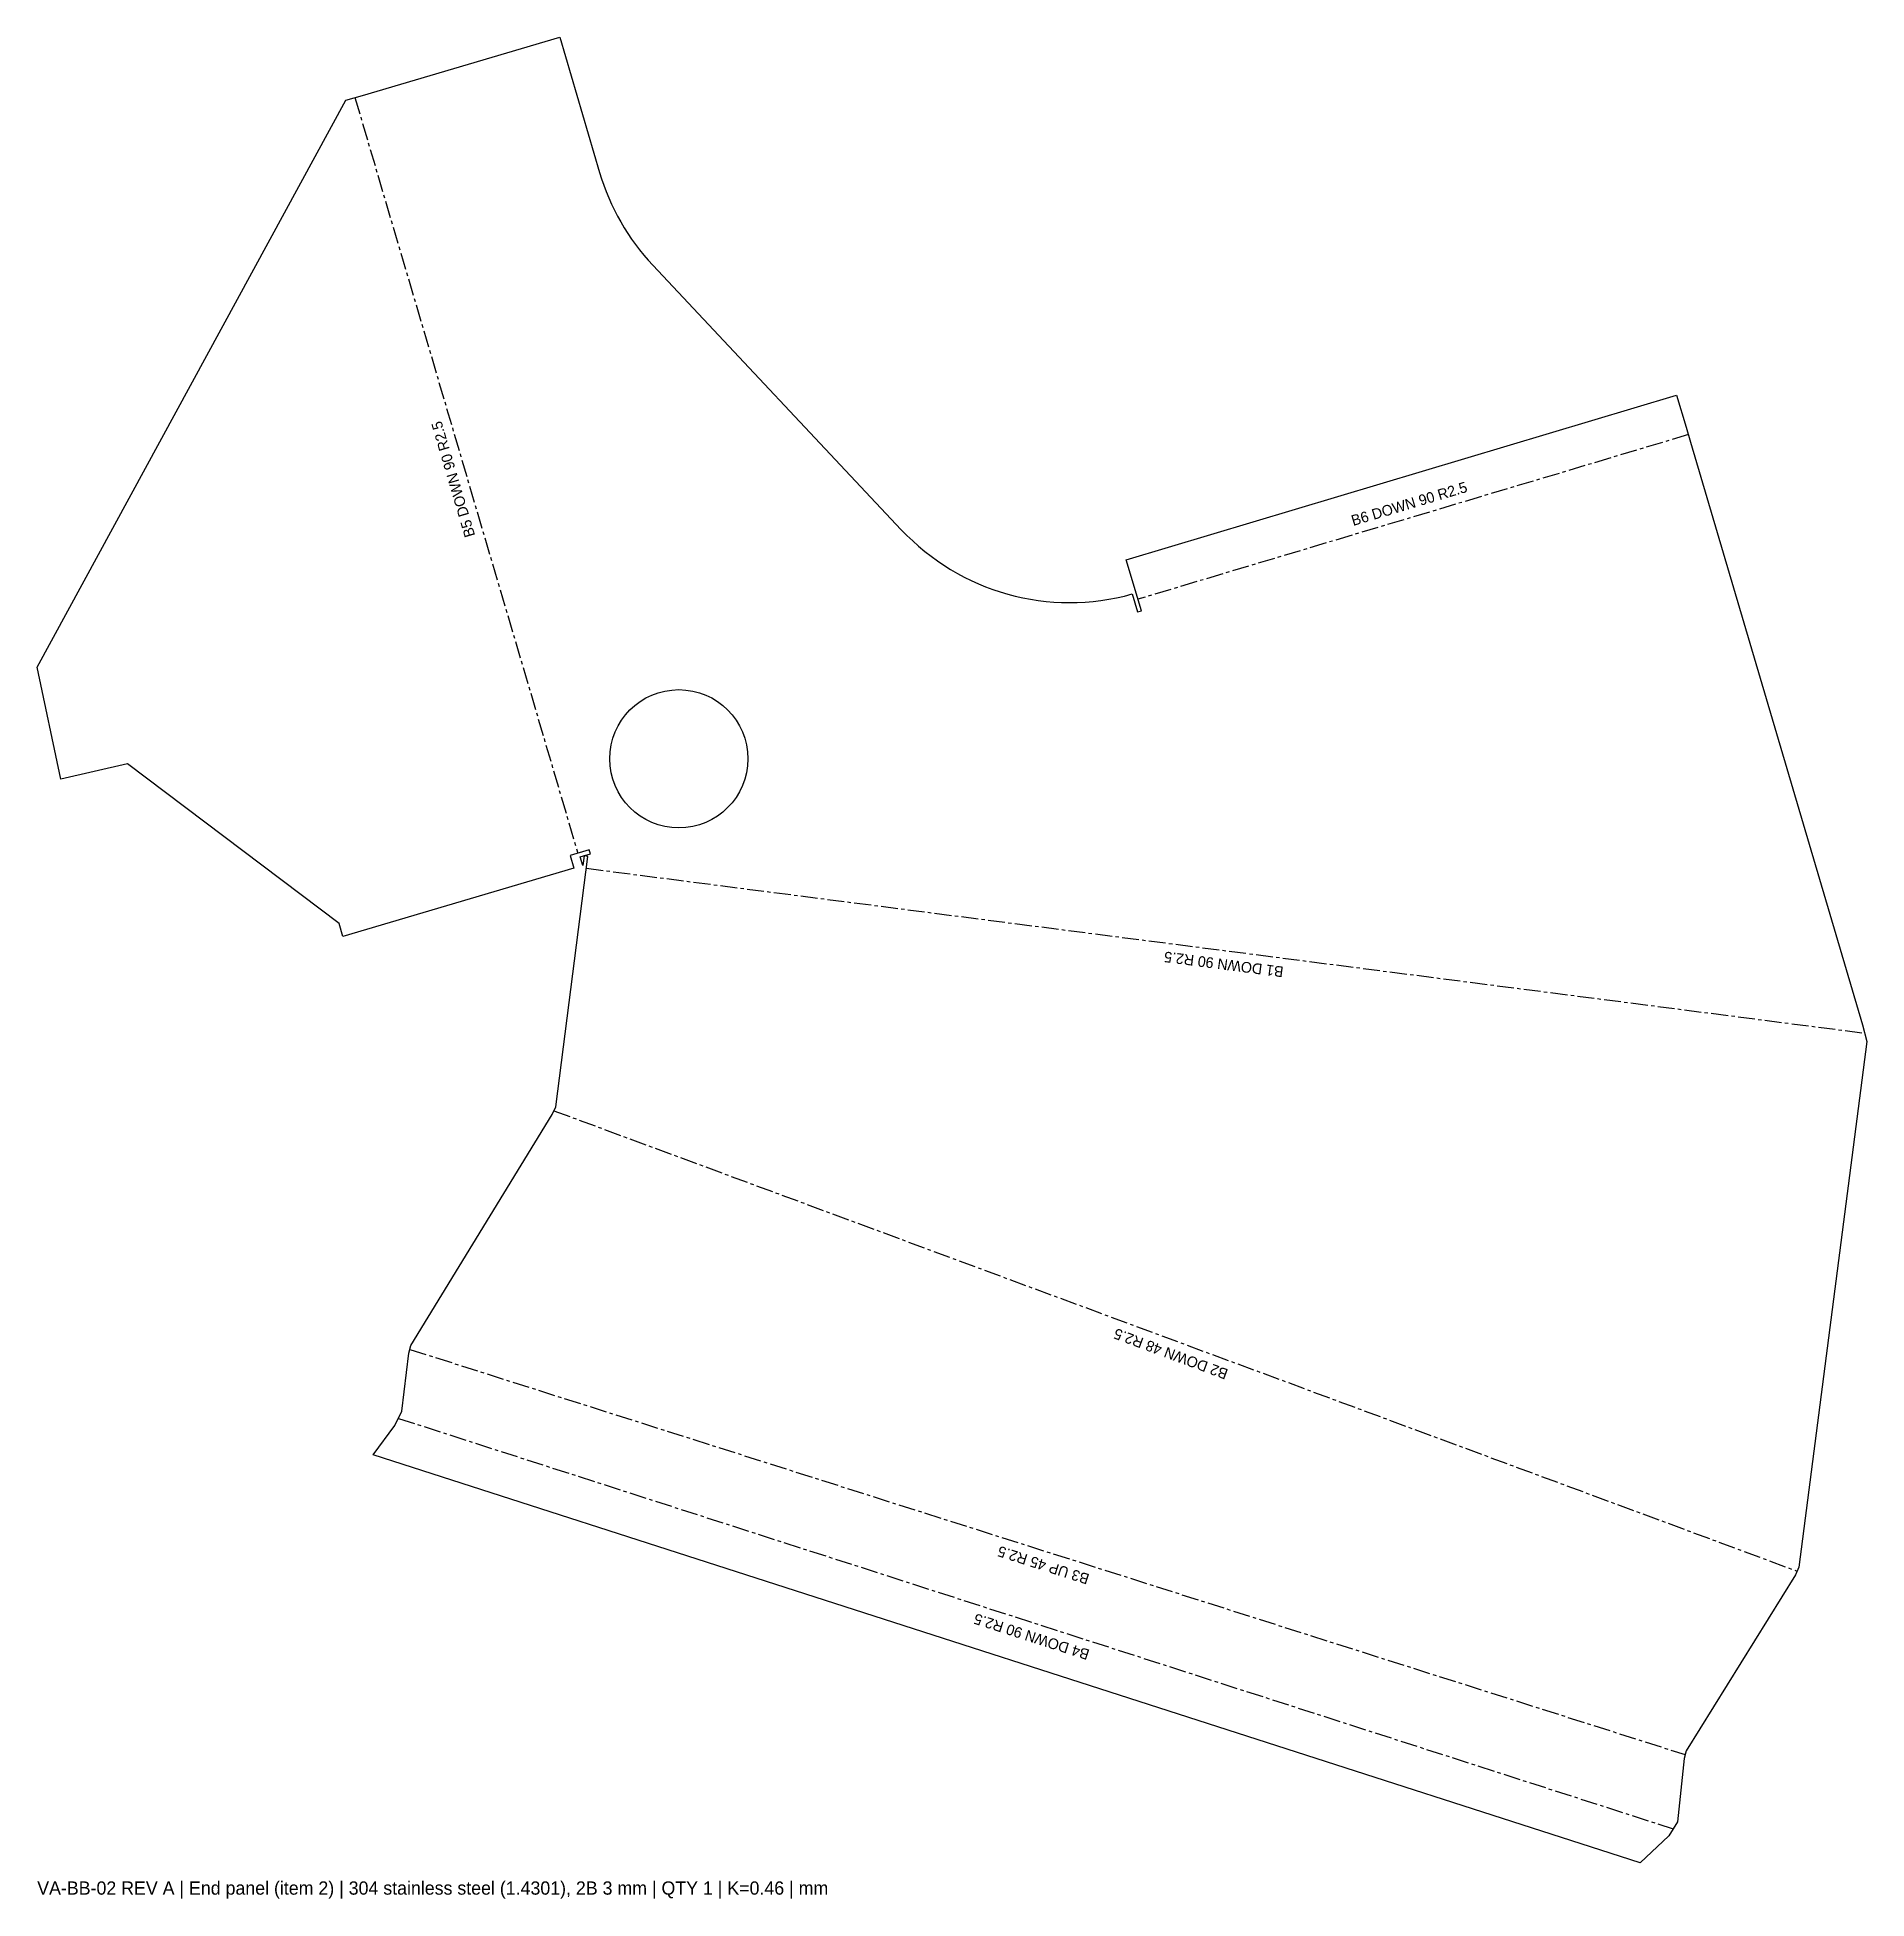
# Model space of a CAD drawing. Header units: millimetres. Extents: x 0 to 688, y -14 to 687.
import ezdxf
from ezdxf.enums import TextEntityAlignment as Align

# ---------------------------------------------------------------- set-up
doc = ezdxf.new("R2010")
doc.units = ezdxf.units.MM
doc.linetypes.add('CENTER', pattern=[10.16, 6.35, -1.27, 1.27, -1.27])
for name, color, linetype in [('BEND_DOWN', 5, 'CENTER'), ('BEND_UP', 1, 'CENTER'), ('CUT', 7, 'Continuous'), ('INFO', 8, 'Continuous')]:
    doc.layers.add(name, color=color, linetype=linetype)

msp = doc.modelspace()

# ---------------------------------------------------------------- linework, layer by layer
at = {"layer": 'BEND_DOWN'}
for p, q in [((119.54, 664.2), (203.41, 379.86)), ((621.23, 537.38), (414.14, 475.46)), ((206.65, 374.21), (687.53, 312.21)), ((194.42, 282.99), (662.18, 109.76)), ((135.88, 167.22), (615.52, 12.8))]:
    msp.add_line(p, q, dxfattribs=at)
at = {"layer": 'BEND_UP'}
msp.add_line((140.21, 193.19), (620.05, 40.71), dxfattribs=at)
at = {"layer": 'CUT'}
msp.add_lwpolyline([(620.41, 42.17), (619.7, 39.25), (617.1, 15.45), (613.94, 10.16), (603.09, 0), (126.4, 153.47), (134.56, 164.49), (137.2, 169.95), (139.84, 191.73), (140.57, 194.65), (193.76, 281.52), (195.08, 284.45), (207.22, 378.67), (205.74, 378.86), (205.28, 375.3), (204.31, 378.57), (208.15, 379.7), (207.72, 381.14), (200.53, 379.01), (201.94, 374.22), (115.03, 348.58), (113.61, 353.38), (34.02, 413.46), (8.89, 407.7), (0, 449.86), (116.16, 663.2), (122.42, 665.05), (196.6, 686.93), (211.6, 636.06, 0.117393), (231.64, 601.1), (325.1, 501.63, 0.279413), (411.98, 477.43), (413.99, 470.72), (415.43, 471.15), (409.7, 490.31), (616.79, 552.23), (620.38, 540.25), (622.07, 534.5), (686.71, 315.34), (688.35, 309.08), (662.84, 111.22), (661.52, 108.3), (620.41, 42.17)], format="xyb", close=True, dxfattribs=at)
msp.add_circle((241.38, 415.43), 26, dxfattribs=at)

# ---------------------------------------------------------------- texts
at = {"layer": 'INFO'}
for s, rotation, p in [('B5 DOWN 90 R2.5', 106.43313, (159.56, 521.47)), ('B6 DOWN 90 R2.5', 16.64682, (517.11, 508.33)), ('B1 DOWN 90 R2.5', 172.65405, (446.83, 341.23)), ('B2 DOWN 48 R2.5', 159.67856, (427.6, 194.5)), ('B3 UP 45 R2.5', 162.37117, (379.52, 115.04)), ('B4 DOWN 90 R2.5', 162.15443, (375.08, 88.11))]:
    msp.add_text(s, height=4, rotation=rotation, dxfattribs=at).set_placement(p, align=Align.BOTTOM_CENTER)
msp.add_text('VA-BB-02 REV A | End panel (item 2) | 304 stainless steel (1.4301), 2B 3 mm | QTY 1 | K=0.46 | mm', height=5, dxfattribs=at).set_placement((0, -12))

doc.saveas('drawing.dxf')
